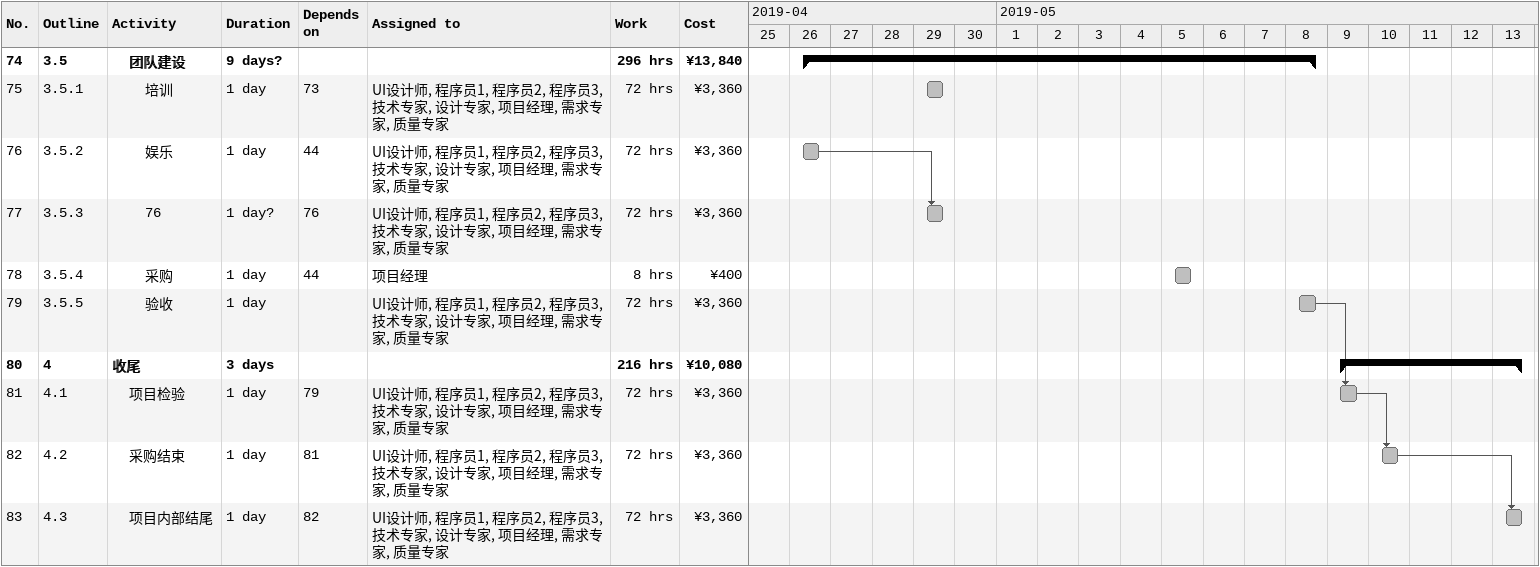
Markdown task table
| ID | WBS | Task | Duration | Start | Finish | Predecessors | Resources | Work (h) | Cost (¥) |
|---|---|---|---|---|---|---|---|---|---|
| 74 | 3.5 | **团队建设** | 9d? | 2019-04-26 | 2019-05-08 |  |  | 296 | 13840 |
| 75 | 3.5.1 | 培训 | 1d | 2019-04-29 | 2019-04-29 | 73 | UI设计师, 程序员1, 程序员2, 程序员3, 技术专家, 设计专家, 项目经理, 需求专家, 质量专家 | 72 | 3360 |
| 76 | 3.5.2 | 娱乐 | 1d | 2019-04-26 | 2019-04-26 | 44 | UI设计师, 程序员1, 程序员2, 程序员3, 技术专家, 设计专家, 项目经理, 需求专家, 质量专家 | 72 | 3360 |
| 77 | 3.5.3 | 76 | 1d? | 2019-04-29 | 2019-04-29 | 76 | UI设计师, 程序员1, 程序员2, 程序员3, 技术专家, 设计专家, 项目经理, 需求专家, 质量专家 | 72 | 3360 |
| 78 | 3.5.4 | 采购 | 1d | 2019-05-05 | 2019-05-05 | 44 | 项目经理 | 8 | 400 |
| 79 | 3.5.5 | 验收 | 1d | 2019-05-08 | 2019-05-08 |  | UI设计师, 程序员1, 程序员2, 程序员3, 技术专家, 设计专家, 项目经理, 需求专家, 质量专家 | 72 | 3360 |
| 80 | 4 | **收尾** | 3d | 2019-05-09 | 2019-05-13 |  |  | 216 | 10080 |
| 81 | 4.1 | 项目检验 | 1d | 2019-05-09 | 2019-05-09 | 79 | UI设计师, 程序员1, 程序员2, 程序员3, 技术专家, 设计专家, 项目经理, 需求专家, 质量专家 | 72 | 3360 |
| 82 | 4.2 | 采购结束 | 1d | 2019-05-10 | 2019-05-10 | 81 | UI设计师, 程序员1, 程序员2, 程序员3, 技术专家, 设计专家, 项目经理, 需求专家, 质量专家 | 72 | 3360 |
| 83 | 4.3 | 项目内部结尾 | 1d | 2019-05-13 | 2019-05-13 | 82 | UI设计师, 程序员1, 程序员2, 程序员3, 技术专家, 设计专家, 项目经理, 需求专家, 质量专家 | 72 | 3360 |
